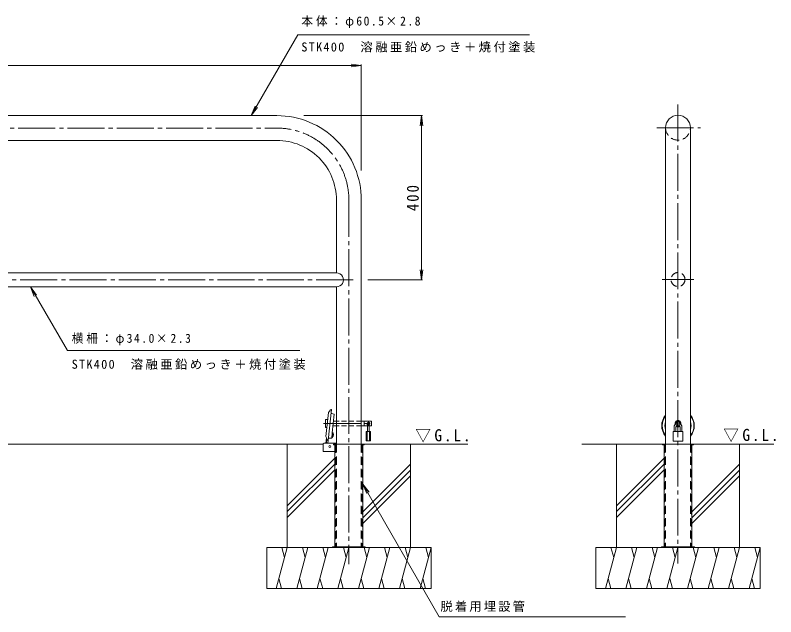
# Model space of a CAD drawing. Units: millimetres at full size, sheet at 1:10; details may follow other scales. Extents: x -1837 to 1856, y -1384 to 1312.
# Drawn here: x -320 to 1531, y -153 to 1312 of the extents above; entities that cross this region are included whole.
import ezdxf

# ---------------------------------------------------------------- set-up
doc = ezdxf.new("R2010")
doc.units = ezdxf.units.MM
doc.header["$LTSCALE"] = 10
for name, pattern in [('CHAIN1', [8, 5, -1, 1, -1]), ('CHAIN2', [12, 9, -1, 1, -1]), ('DASHED1', [1.8, 1.2, -0.6]), ('DASHED2', [3, 2, -1])]:
    doc.linetypes.add(name, pattern=pattern)
for name, color, linetype, lineweight in [('C-0', 4, 'Continuous', 9), ('C-1', 7, 'Continuous', 9), ('C-2', 3, 'Continuous', 9), ('C-3', 3, 'DASHED2', 9), ('C-4', 7, 'Continuous', 9), ('C-5', 7, 'Continuous', 9), ('C-6', 2, 'Continuous', 9), ('C-9', 7, 'Continuous', 9), ('C-A', 2, 'Continuous', 9), ('C-B', 2, 'Continuous', 9), ('C-E', 6, 'Continuous', 5)]:
    doc.layers.add(name, color=color, linetype=linetype, lineweight=lineweight)
doc.styles.add('ＭＳ ゴシック', font='')
doc.styles.get('ＭＳ ゴシック').set_extended_font_data('MS Gothic')

msp = doc.modelspace()

# ---------------------------------------------------------------- linework, layer by layer
at = {"layer": 'C-0', "color": 7, "linetype": 'CHAIN2'}
for p, q in [((1292.87, 1094.18), (1292.87, -23.99)), ((-1272.48, 1036.77), (317.01, 1036.77)), ((1240.98, 1037.66), (1348.01, 1037.66)), ((492.01, 861.77), (492.01, -24.88)), ((502.47, 667.02), (-1456.46, 667.02)), ((1254.08, 667.91), (1331.21, 667.91)), ((430.63, 317.26), (549.24, 317.26))]:
    msp.add_line(p, q, dxfattribs=at)
at = {"layer": 'C-0'}
for p, q in [((436.1, 285.33), (442.31, 344.43)), ((446.92, 350.78), (442.31, 344.43)), ((449.46, 341.91), (456.46, 340.28)), ((1285.87, 317.86), (1285.87, 315.95)), ((1299.87, 317.86), (1299.87, 315.95)), ((436.1, 285.33), (437.28, 282.25)), ((443.14, 281.76), (450.32, 281.9)), ((454.51, 267.02), (492.01, 267.02)), ((454.51, 267.02), (454.51, 265.52)), ((454.51, 265.52), (458.01, 265.52)), ((458.01, 265.52), (458.01, 17.02)), ((529.51, 267.02), (492.01, 267.02)), ((526.01, 265.52), (526.01, 17.02)), ((526.01, 265.52), (529.51, 265.52)), ((529.51, 267.02), (529.51, 265.52)), ((529.51, 267.02), (529.51, 265.52)), ((1255.37, 267.02), (1275.37, 267.02)), ((1255.37, 267.02), (1255.37, 265.52)), ((1255.37, 267.02), (1255.37, 265.52)), ((1255.37, 265.52), (1258.87, 265.52)), ((1258.87, 265.52), (1258.87, 17.02)), ((1330.37, 267.02), (1310.37, 267.02)), ((1326.87, 265.52), (1326.87, 17.02)), ((1330.37, 265.52), (1326.87, 265.52)), ((1330.37, 267.02), (1330.37, 265.52))]:
    msp.add_line(p, q, dxfattribs=at)
at = {"layer": 'C-0', "linetype": 'DASHED2'}
for p, q in [((459.51, 265.52), (459.51, 17.02)), ((524.51, 265.52), (524.51, 17.02)), ((1260.37, 265.52), (1260.37, 17.02)), ((1325.37, 265.52), (1325.37, 17.02))]:
    msp.add_line(p, q, dxfattribs=at)
at = {"layer": 'C-0'}
for points in [[(441.64, 275.82), (449.59, 351.51), (446.92, 350.78)], [(456.46, 340.28), (451.66, 294.68), (451.66, 294.63)]]:
    msp.add_lwpolyline(points, dxfattribs=at)
at = {"layer": 'C-0', "color": 7, "linetype": 'CHAIN2'}
msp.add_arc((317.01, 861.77), 175, 0, 90.00024, dxfattribs=at)
at = {"layer": 'C-0'}
for centre, radius, start, end in [((449.69, 342.88), 1, 174, 256.87498), ((449.36, 351.24), 0.2, 354, 105.20602), ((1292.87, 317.86), 7, 359.99939, 180.00061), ((1292.87, 315.95), 7, 179.99939, 187.6925), ((1292.87, 315.95), 7, 352.30522, 0.00061), ((1292.87, 315.95), 7, 229.58139, 310.41597), ((443.16, 280.76), 1, 91.12502, 174), ((441.44, 275.84), 0.2, 242.79398, 354)]:
    msp.add_arc(centre, radius, start, end, dxfattribs=at)
at = {"layer": 'C-0', "linetype": 'DASHED2'}
for centre, start, end in [((458.01, 265.52), 0, 90), ((526.01, 265.52), 90, 180), ((1258.87, 265.52), 0, 90), ((1326.87, 265.52), 90, 180)]:
    msp.add_arc(centre, 1.5, start, end, dxfattribs=at)
at = {"layer": 'C-0'}
for major_axis, start_param, end_param in [((-4.16, 39.58), 0.7667625, 2.1642506), ((-4.06, 38.59), 0.7980163, 2.132987), ((-4.16, 39.58), 3.9038804, 5.3103083), ((-4.06, 38.59), 3.9348512, 5.2793375), ((-3.35, 31.83), 1.154745, 1.7762584), ((-3.35, 31.83), 4.2848321, 4.9293566)]:
    msp.add_ellipse((1292.93, 312), major_axis=major_axis, ratio=0.9945, start_param=start_param, end_param=end_param, dxfattribs=at)
at = {"layer": 'C-1', "color": 3}
for p, q in [((1323.12, 356.51), (1323.12, 267.02)), ((429.26, 250.32), (429.26, 267.82)), ((430.76, 269.32), (461.76, 269.32)), ((430.76, 248.82), (458.01, 248.82))]:
    msp.add_line(p, q, dxfattribs=at)
at = {"layer": 'C-1', "color": 4}
for p, q in [((437.28, 282.25), (439.2, 277.27)), ((451.66, 294.63), (450.32, 281.9)), ((439.2, 277.27), (441.35, 275.66))]:
    msp.add_line(p, q, dxfattribs=at)
at = {"layer": 'C-1'}
for p, q in [((452.01, 17.02), (532.01, 17.02)), ((452.01, 17.02), (452.01, 15.52)), ((479.51, 17.02), (479.51, 15.52)), ((504.51, 17.02), (504.51, 15.52)), ((532.01, 17.02), (532.01, 15.52)), ((1252.87, 17.02), (1252.87, 15.52)), ((1332.87, 17.02), (1252.87, 17.02)), ((1280.37, 17.02), (1280.37, 15.52)), ((1305.37, 17.02), (1305.37, 15.52)), ((1332.87, 17.02), (1332.87, 15.52))]:
    msp.add_line(p, q, dxfattribs=at)
at = {"layer": 'C-1', "color": 3}
for centre, start, end in [((430.76, 267.82), 90, 180), ((430.76, 250.32), 180, 270)]:
    msp.add_arc(centre, 1.5, start, end, dxfattribs=at)
at = {"layer": 'C-2'}
for p, q in [((-1272.48, 1067.02), (317.01, 1067.02)), ((1262.62, 1037.66), (1262.62, 267.02)), ((1323.12, 1037.66), (1323.12, 337.7)), ((-1272.48, 1006.52), (317.01, 1006.52)), ((461.76, 861.77), (461.76, 684.02)), ((522.26, 861.77), (522.26, 267.02)), ((-1417.24, 684.02), (461.76, 684.02)), ((461.76, 650.02), (-1417.24, 650.02)), ((461.76, 650.02), (461.76, 267.02))]:
    msp.add_line(p, q, dxfattribs=at)
at = {"layer": 'C-2', "linetype": 'DASHED2'}
msp.add_circle((1292.87, 667.91), 17, dxfattribs=at)
at = {"layer": 'C-2'}
for centre, radius, start, end in [((317.01, 861.77), 205.25, 0, 90.00023), ((1292.87, 1037.66), 30.25, 0, 180), ((317.01, 861.77), 144.75, 0, 90.0002), ((461.76, 667.02), 17, 270, 90.00041)]:
    msp.add_arc(centre, radius, start, end, dxfattribs=at)
at = {"layer": 'C-2', "linetype": 'DASHED2'}
msp.add_arc((1292.87, 1037.66), 30.25, 180.00047, 0.00047, dxfattribs=at)
at = {"layer": 'C-3'}
for p, q in [((461.76, 267.02), (461.76, 17.02)), ((522.26, 267.02), (522.26, 17.02)), ((1262.62, 267.02), (1262.62, 17.02)), ((1323.12, 267.02), (1323.12, 17.02))]:
    msp.add_line(p, q, dxfattribs=at)
at = {"layer": 'C-4'}
for p, q in [((-1477.74, 1188.91), (522.26, 1188.91)), ((522.26, 1188.91), (497.48, 1192.17)), ((522.26, 1188.91), (497.48, 1185.65)), ((522.26, 1191.91), (522.26, 933.85)), ((671.51, 1067.02), (382.56, 1067.02)), ((668.51, 1067.02), (665.25, 1042.24)), ((668.51, 1067.02), (671.78, 1042.24)), ((668.51, 1067.02), (668.51, 667.02)), ((668.51, 667.02), (665.25, 691.81)), ((668.51, 667.02), (671.78, 691.81)), ((671.51, 667.02), (538.43, 667.02))]:
    msp.add_line(p, q, dxfattribs=at)
at = {"layer": 'C-5'}
for p, q in [((254.17, 1067.02), (367.86, 1263.94)), ((367.86, 1263.94), (931.23, 1263.94)), ((254.17, 1067.02), (263.74, 1090.12)), ((254.17, 1067.02), (269.39, 1086.86)), ((-282.95, 650.02), (-192.75, 494.76)), ((-282.95, 650.02), (-267.73, 630.19)), ((-282.95, 650.02), (-273.39, 626.93)), ((-192.75, 494.76), (372.4, 494.76)), ((1290.37, 312.25), (1290.37, 321.79)), ((1295.37, 312.25), (1295.37, 321.79)), ((526.01, 169.88), (541.23, 150.05)), ((526.01, 169.88), (535.58, 146.78)), ((526.01, 169.88), (711.34, -153.41)), ((1164.9, -153.41), (711.34, -153.41))]:
    msp.add_line(p, q, dxfattribs=at)
for centre, radius, start, end in [((1292.87, 317.02), 6, 349.8367, 190.1633), ((1291.37, 321.79), 1, 107.45982, 180), ((1294.37, 321.79), 1, 0, 72.54018), ((1292.87, 317.02), 6, 234.7027, 305.2973), ((1291.37, 312.25), 1, 180, 252.54018), ((1294.37, 312.25), 1, 287.45982, 0)]:
    msp.add_arc(centre, radius, start, end, dxfattribs=at)
at = {"layer": 'C-6', "color": 7}
for p, q in [((435.45, 308.26), (435.45, 326.26)), ((436.45, 327.26), (440.51, 327.26)), ((461.76, 323.26), (454.67, 323.26)), ((546.45, 323.26), (522.26, 323.26)), ((529.45, 323.26), (529.45, 311.26)), ((547.45, 322.26), (547.45, 312.26)), ((438.41, 307.26), (436.45, 307.26)), ((461.76, 311.26), (453.41, 311.26)), ((546.45, 311.26), (522.26, 311.26))]:
    msp.add_line(p, q, dxfattribs=at)
at = {"layer": 'C-6', "color": 7, "linetype": 'DASHED1'}
for p, q in [((522.26, 323.26), (461.76, 323.26)), ((522.26, 311.26), (461.76, 311.26))]:
    msp.add_line(p, q, dxfattribs=at)
at = {"layer": 'C-6', "color": 7, "linetype": 'CHAIN1'}
msp.add_line((539.45, 321.78), (539.45, 312.71), dxfattribs=at)
at = {"layer": 'C-6'}
for p, q in [((1280.87, 298.02), (1304.87, 298.02)), ((1283.37, 308.52), (1283.37, 298.02)), ((1287.87, 308.52), (1287.87, 298.02)), ((1297.87, 308.52), (1297.87, 298.02)), ((1302.37, 308.52), (1302.37, 298.02)), ((1304.87, 298.02), (1304.87, 274.52)), ((436.13, 269.32), (437.44, 281.84)), ((453.13, 285.68), (452.73, 285.72)), ((454.01, 286.39), (452.82, 286.51)), ((453.13, 285.68), (454.01, 286.39)), ((454.47, 290.76), (453.28, 290.89)), ((453.76, 291.64), (453.36, 291.68)), ((453.76, 291.64), (454.47, 290.76)), ((454.01, 286.39), (454.47, 290.76))]:
    msp.add_line(p, q, dxfattribs=at)
msp.add_lwpolyline([(1280.87, 298.02), (1280.87, 274.52), (1304.87, 274.52)], dxfattribs=at)
at = {"layer": 'C-6', "color": 7}
for centre, radius, start, end in [((436.45, 326.26), 1, 90, 180), ((539.45, 317.26), 3.5, 310.00473, 229.99223), ((546.45, 322.26), 1, 0, 90), ((436.45, 308.26), 1, 180, 270), ((546.45, 312.26), 1, 270, 0)]:
    msp.add_arc(centre, radius, start, end, dxfattribs=at)
at = {"layer": 'C-6'}
for radius, start, end in [(9.5, 105.25735, 180), (9.5, 0, 74.74271), (5, 119.99915, 180), (5, 0, 60.00085)]:
    msp.add_arc((1292.87, 308.52), radius, start, end, dxfattribs=at)
at = {"layer": 'C-9'}
for p, q in [((437.74, 269.32), (438.71, 278.55)), ((440.95, 269.32), (441.64, 275.82))]:
    msp.add_line(p, q, dxfattribs=at)
at = {"layer": 'C-A'}
for p, q in [((537.2, 316.01), (537.2, 298.26)), ((541.7, 316.01), (541.7, 298.26)), ((534.45, 298.26), (544.45, 298.26)), ((536.7, 298.26), (536.7, 274.76)), ((542.2, 298.26), (542.2, 274.76)), ((544.45, 298.26), (544.45, 274.76))]:
    msp.add_line(p, q, dxfattribs=at)
msp.add_lwpolyline([(534.45, 298.26), (534.45, 274.76), (544.45, 274.76)], dxfattribs=at)
msp.add_arc((539.45, 316.01), 2.25, 0, 180, dxfattribs=at)
at = {"layer": 'C-B'}
for p, q in [((452.01, 283.03), (450.46, 283.19)), ((453.22, 294.46), (451.66, 294.63)), ((452.52, 283.73), (452.01, 283.03)), ((453.57, 293.67), (452.52, 283.73)), ((453.57, 293.67), (453.22, 294.46))]:
    msp.add_line(p, q, dxfattribs=at)
at = {"layer": 'C-E'}
for p, q in [((-1384.74, 267.02), (429.26, 267.02)), ((342.01, 15.52), (342.01, 267.02)), ((529.51, 267.02), (781.84, 267.02)), ((642.01, 15.52), (642.01, 267.02)), ((1058.65, 267.02), (1526.27, 267.02)), ((1142.87, 15.52), (1142.87, 267.02)), ((1442.87, 15.52), (1442.87, 267.02)), ((458.01, 232.83), (342.01, 116.83)), ((1258.87, 232.83), (1142.87, 116.83)), ((458.01, 218.69), (342.01, 102.69)), ((458.01, 204.55), (342.01, 88.55)), ((642.01, 217.95), (526.01, 101.95)), ((642.01, 203.81), (526.01, 87.81)), ((1258.87, 218.69), (1142.87, 102.69)), ((1258.87, 204.55), (1142.87, 88.55)), ((1442.87, 217.95), (1326.87, 101.95)), ((1442.87, 203.81), (1326.87, 87.81)), ((642.01, 189.67), (526.01, 73.67)), ((1442.87, 189.67), (1326.87, 73.67)), ((292.01, -84.48), (292.01, 15.52)), ((692.01, 15.52), (292.01, 15.52)), ((342.01, 15.52), (315.22, -84.48)), ((328.97, 15.52), (335.49, -8.83)), ((392.01, 15.52), (365.22, -84.48)), ((378.97, 15.52), (385.49, -8.83)), ((442.01, 15.52), (415.22, -84.48)), ((428.97, 15.52), (435.49, -8.83)), ((492.01, 15.52), (465.22, -84.48)), ((478.97, 15.52), (485.49, -8.83)), ((542.01, 15.52), (515.22, -84.48)), ((528.97, 15.52), (535.49, -8.83)), ((592.01, 15.52), (565.22, -84.48)), ((578.97, 15.52), (585.49, -8.83)), ((642.01, 15.52), (615.22, -84.48)), ((628.97, 15.52), (635.49, -8.83)), ((692.01, 15.52), (665.22, -84.48)), ((678.97, 15.52), (685.49, -8.83)), ((692.01, -84.48), (692.01, 15.52)), ((1092.87, 15.52), (1492.87, 15.52)), ((1092.87, -84.48), (1092.87, 15.52)), ((1142.87, 15.52), (1116.07, -84.48)), ((1129.82, 15.52), (1136.34, -8.83)), ((1192.87, 15.52), (1166.07, -84.48)), ((1179.82, 15.52), (1186.34, -8.83)), ((1242.87, 15.52), (1216.07, -84.48)), ((1229.82, 15.52), (1236.34, -8.83)), ((1292.87, 15.52), (1266.07, -84.48)), ((1279.82, 15.52), (1286.34, -8.83)), ((1342.87, 15.52), (1316.07, -84.48)), ((1329.82, 15.52), (1336.34, -8.83)), ((1392.87, 15.52), (1366.07, -84.48)), ((1379.82, 15.52), (1386.34, -8.83)), ((1442.87, 15.52), (1416.07, -84.48)), ((1429.82, 15.52), (1436.34, -8.83)), ((1492.87, 15.52), (1466.07, -84.48)), ((1479.82, 15.52), (1486.34, -8.83)), ((1492.87, -84.48), (1492.87, 15.52)), ((328.27, -84.48), (321.74, -60.13)), ((378.27, -84.48), (371.74, -60.13)), ((428.27, -84.48), (421.74, -60.13)), ((478.27, -84.48), (471.74, -60.13)), ((528.27, -84.48), (521.74, -60.13)), ((578.27, -84.48), (571.74, -60.13)), ((628.27, -84.48), (621.74, -60.13)), ((678.27, -84.48), (671.74, -60.13)), ((1129.12, -84.48), (1122.6, -60.13)), ((1179.12, -84.48), (1172.6, -60.13)), ((1229.12, -84.48), (1222.6, -60.13)), ((1279.12, -84.48), (1272.6, -60.13)), ((1329.12, -84.48), (1322.6, -60.13)), ((1379.12, -84.48), (1372.6, -60.13)), ((1429.12, -84.48), (1422.6, -60.13)), ((1479.12, -84.48), (1472.6, -60.13)), ((692.01, -84.48), (292.01, -84.48)), ((1092.87, -84.48), (1492.87, -84.48))]:
    msp.add_line(p, q, dxfattribs=at)
at = {"layer": 'C-E', "color": 4, "lineweight": 9}
msp.add_circle((445.66, 261.52), 2.5, dxfattribs=at)

# ---------------------------------------------------------------- texts
at = {"layer": 'C-4', "color": 2, "insert": (662.51, 834.52), "char_height": 29.33, "attachment_point": 7, "rotation": 90, "style": 'ＭＳ ゴシック'}
msp.add_mtext('\\T1.27;\\W0.9;400', dxfattribs=at)
at = {"layer": 'C-5', "char_height": 21.99, "attachment_point": 7, "style": 'ＭＳ ゴシック'}
for s, insert in [('\\T1.25;\\W0.95;本体：φ60.5×2.8', (376.23, 1280.53)), ('\\T1.2;STK400\u3000溶融亜鉛めっき＋焼付塗装', (376.23, 1220.79)), ('\\T1.25;\\W0.95;横柵：φ34.0×2.3', (-182.6, 507.9)), ('\\T1.2;STK400\u3000溶融亜鉛めっき＋焼付塗装', (-182.6, 448.16)), ('\\T1.17;脱着用埋設管', (714.9, -141.55))]:
    msp.add_mtext(s, dxfattribs=dict(at, insert=insert))
at = {"layer": 'C-5', "color": 2, "char_height": 29.33, "attachment_point": 7, "style": 'ＭＳ ゴシック'}
for insert in [(653.67, 271.36), (1403.06, 272.25)]:
    msp.add_mtext('\\T1.22;\\W0.95;▽G.L.', dxfattribs=dict(at, insert=insert))

doc.saveas('drawing.dxf')
